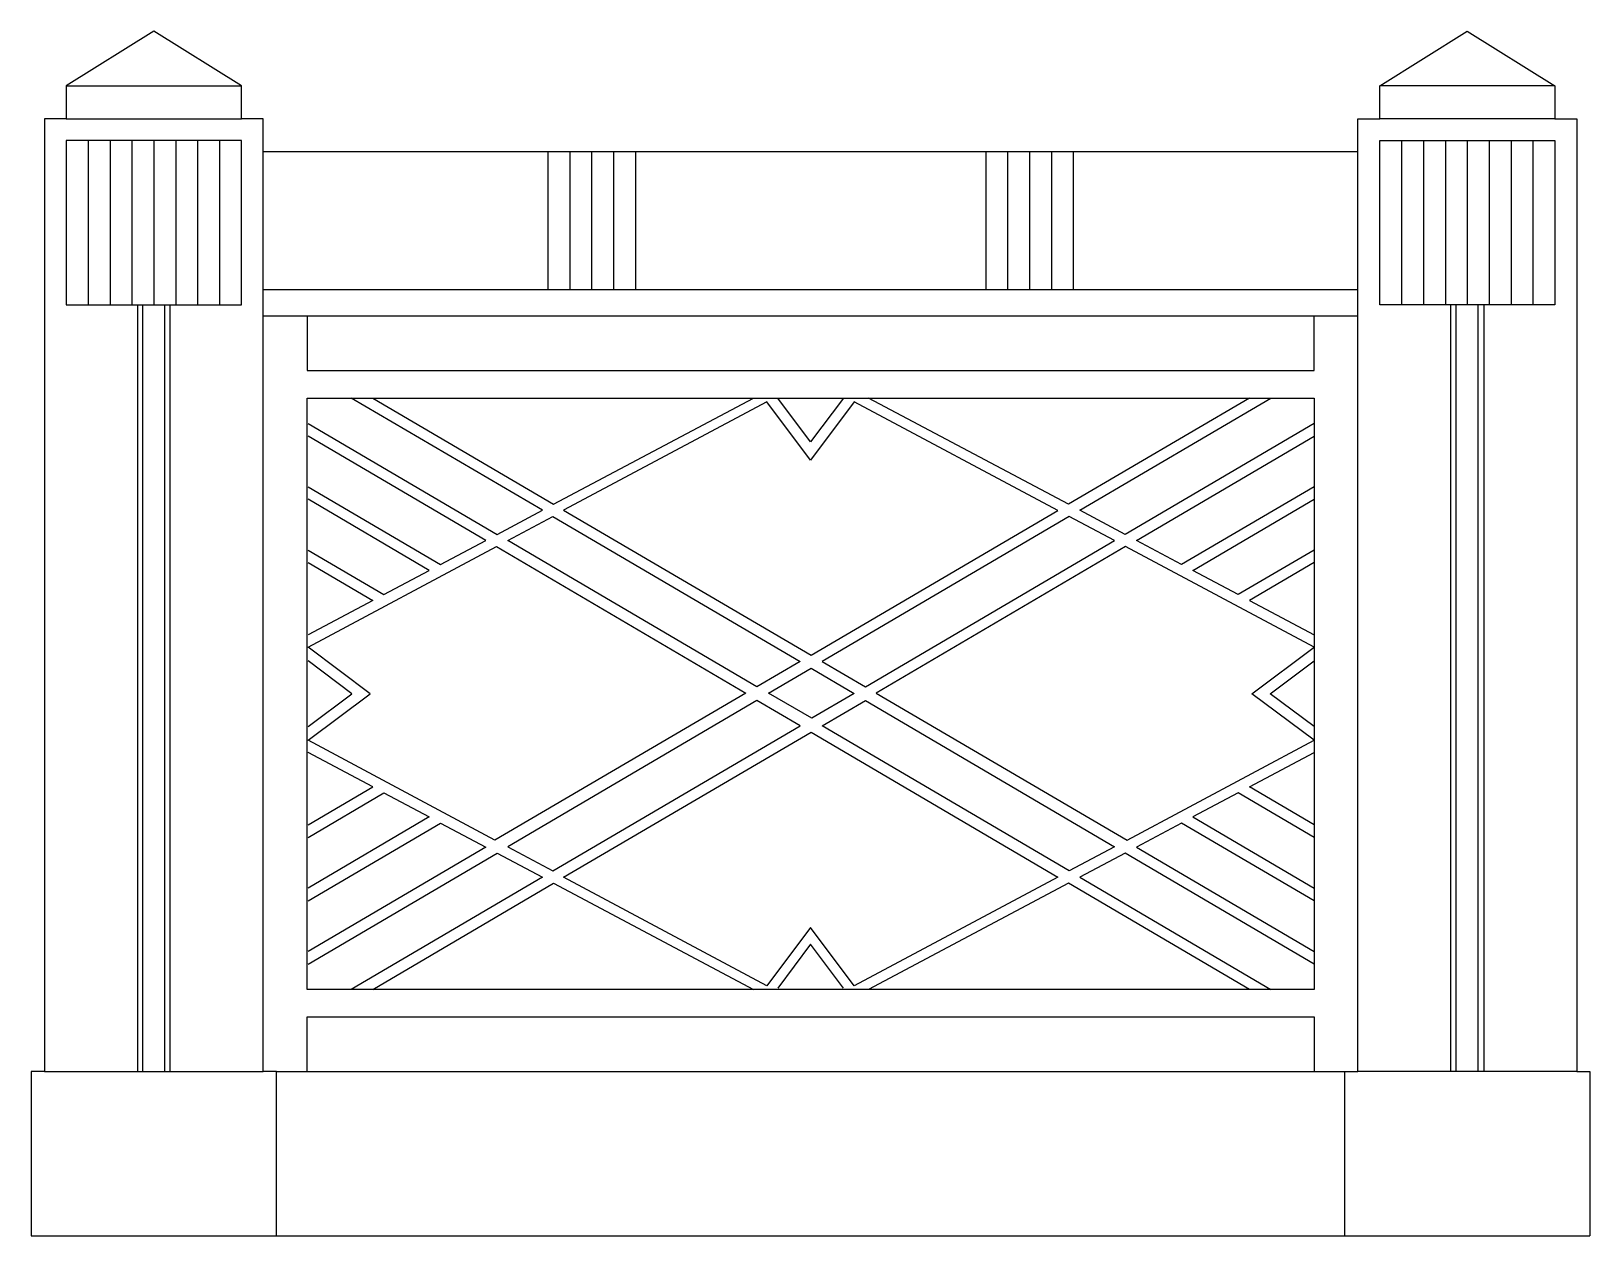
# Model space of a CAD drawing. Extents: x 200 to 1624, y 1848 to 2948.
import ezdxf

# ---------------------------------------------------------------- set-up
doc = ezdxf.new("R2010")
doc.units = 0
doc.header["$MEASUREMENT"] = 0
for name, color, linetype in [('2', 2, 'CONTINUOUS'), ('3', 3, 'CONTINUOUS'), ('4', 4, 'CONTINUOUS'), ('7', 7, 'CONTINUOUS')]:
    doc.layers.add(name, color=color, linetype=linetype)

msp = doc.modelspace()

# ---------------------------------------------------------------- linework, layer by layer
at = {"layer": '2'}
msp.add_line((200.3, 1847.8), (1624.3, 1847.8), dxfattribs=at)
at = {"layer": '3'}
for p, q in [((232.3, 2897.8), (392.3, 2897.8)), ((1592.3, 2897.8), (1432.3, 2897.8)), ((252.3, 2847.8), (252.3, 2697.8)), ((272.3, 2847.8), (272.3, 2697.8)), ((292.3, 2847.8), (292.3, 2697.8)), ((312.3, 2847.8), (312.3, 2697.8)), ((332.3, 2847.8), (332.3, 2697.8)), ((352.3, 2847.8), (352.3, 2697.8)), ((372.3, 2847.8), (372.3, 2697.8)), ((692.3, 2837.8), (692.3, 2711.8)), ((712.3, 2837.8), (712.3, 2711.8)), ((732.3, 2837.8), (732.3, 2711.8)), ((1092.3, 2837.8), (1092.3, 2711.8)), ((1112.3, 2837.8), (1112.3, 2711.8)), ((1132.3, 2837.8), (1132.3, 2711.8)), ((1452.3, 2847.8), (1452.3, 2697.8)), ((1472.3, 2847.8), (1472.3, 2697.8)), ((1492.3, 2847.8), (1492.3, 2697.8)), ((1512.3, 2847.8), (1512.3, 2697.8)), ((1532.3, 2847.8), (1532.3, 2697.8)), ((1552.3, 2847.8), (1552.3, 2697.8)), ((1572.3, 2847.8), (1572.3, 2697.8)), ((297.3, 2697.8), (327.3, 2697.8)), ((302.3, 1997.8), (302.3, 2697.8)), ((322.3, 1997.8), (322.3, 2697.8)), ((1527.3, 2697.8), (1497.3, 2697.8)), ((1502.3, 1997.8), (1502.3, 2697.8)), ((1522.3, 1997.8), (1522.3, 2697.8))]:
    msp.add_line(p, q, dxfattribs=at)
at = {"layer": '4'}
for p, q in [((412.3, 2837.8), (1412.3, 2837.8)), ((672.3, 2837.8), (672.3, 2711.8)), ((752.3, 2837.8), (752.3, 2711.8)), ((1072.3, 2837.8), (1072.3, 2711.8)), ((1152.3, 2837.8), (1152.3, 2711.8)), ((412.3, 2687.8), (1412.3, 2687.8)), ((212.3, 1997.8), (412.3, 1997.8)), ((424.3, 1997.8), (1400.3, 1997.8)), ((1612.3, 1997.8), (1412.3, 1997.8))]:
    msp.add_line(p, q, dxfattribs=at)
for points in [[(424.3, 1847.8), (424.3, 1997.8), (412.3, 1997.8), (412.3, 2867.8), (392.3, 2867.8), (392.3, 2897.8), (312.3, 2947.8), (232.3, 2897.8), (232.3, 2867.8), (212.3, 2867.8), (212.3, 1997.8), (200.3, 1997.8), (200.3, 1847.8)], [(1400.3, 1847.8), (1400.3, 1997.8), (1412.3, 1997.8), (1412.3, 2867.8), (1432.3, 2867.8), (1432.3, 2897.8), (1512.3, 2947.8), (1592.3, 2897.8), (1592.3, 2867.8), (1612.3, 2867.8), (1612.3, 1997.8), (1624.3, 1997.8), (1624.3, 1847.8)], [(452.3, 2687.8), (452.3, 2637.8), (1372.3, 2637.8), (1372.3, 2687.8)], [(452.3, 1997.8), (452.3, 2047.8), (1372.3, 2047.8), (1372.3, 1997.8)]]:
    msp.add_lwpolyline(points, dxfattribs=at)
msp.add_lwpolyline([(452.3, 2072.8), (452.3, 2612.8), (1372.3, 2612.8), (1372.3, 2072.8)], close=True, dxfattribs=at)
at = {"layer": '7'}
for p, q in [((232.3, 2867.8), (392.3, 2867.8)), ((1592.3, 2867.8), (1432.3, 2867.8)), ((412.3, 2711.8), (1412.3, 2711.8))]:
    msp.add_line(p, q, dxfattribs=at)
for points in [[(327.3, 1997.8), (327.3, 2697.8), (392.3, 2697.8), (392.3, 2847.8), (232.3, 2847.8), (232.3, 2697.8), (297.3, 2697.8), (297.3, 1997.8)], [(1497.3, 1997.8), (1497.3, 2697.8), (1432.3, 2697.8), (1432.3, 2847.8), (1592.3, 2847.8), (1592.3, 2697.8), (1527.3, 2697.8), (1527.3, 1997.8)], [(453.3, 2589.6), (626, 2488.3), (667.3, 2510.3), (492.7, 2612.8)], [(512.4, 2612.8), (677.6, 2515.8), (860.1, 2612.8)], [(942.3, 2612.8), (912.3, 2572.8), (882.3, 2612.8)], [(1313.2, 2612.8), (1147.9, 2515.8), (965.4, 2612.8)], [(1372.3, 2589.6), (1199.6, 2488.3), (1158.3, 2510.3), (1332.9, 2612.8)], [(453.3, 2531.8), (574.3, 2460.8), (615.6, 2482.8), (453.3, 2578.1)], [(1372.3, 2531.8), (1251.3, 2460.8), (1210, 2482.8), (1372.3, 2578.1)], [(453.3, 2474), (522.6, 2433.4), (563.9, 2455.3), (453.3, 2520.3)], [(1372.3, 2474), (1303, 2433.4), (1261.6, 2455.3), (1372.3, 2520.3)], [(453.3, 2462.5), (512.3, 2427.9), (453.3, 2396.5)], [(1372.3, 2462.5), (1313.3, 2427.9), (1372.3, 2396.5)], [(453.3, 2312.8), (493.3, 2342.8), (453.3, 2372.8)], [(1372.3, 2312.8), (1332.3, 2342.8), (1372.3, 2372.8)], [(453.3, 2223.1), (512.3, 2257.7), (453.3, 2289)], [(1372.3, 2223.1), (1313.3, 2257.7), (1372.3, 2289)], [(453.3, 2211.5), (522.6, 2252.2), (563.9, 2230.2), (453.3, 2165.2)], [(1372.3, 2211.5), (1303, 2252.2), (1261.6, 2230.2), (1372.3, 2165.2)], [(453.3, 2153.7), (574.3, 2224.7), (615.6, 2202.7), (453.3, 2107.4)], [(1372.3, 2153.7), (1251.3, 2224.7), (1210, 2202.7), (1372.3, 2107.4)], [(453.3, 2095.9), (626, 2197.2), (667.3, 2175.2), (492.7, 2072.8)], [(1372.3, 2095.9), (1199.6, 2197.2), (1158.3, 2175.2), (1332.9, 2072.8)], [(512.4, 2072.8), (677.6, 2169.7), (860.1, 2072.8)], [(1313.2, 2072.8), (1147.9, 2169.7), (965.4, 2072.8)], [(942.3, 2074), (912.3, 2114), (882.3, 2074)]]:
    msp.add_lwpolyline(points, dxfattribs=at)
for points in [[(913, 2377.9), (1138.3, 2510.1), (952.3, 2609.4), (912.3, 2556.1), (872.3, 2609.4), (686.6, 2510.3)], [(635.7, 2482.6), (676.9, 2504.6), (902.7, 2372.1), (863.2, 2349)], [(1189.9, 2482.6), (1148.6, 2504.6), (922.9, 2372.1), (962.4, 2349)], [(453.3, 2300.3), (510, 2342.8), (453.3, 2385.3), (625.4, 2477.1), (853.3, 2343.3), (624, 2209.1)], [(1372.3, 2300.3), (1315.6, 2342.8), (1372.3, 2385.3), (1200.2, 2477.1), (972.2, 2343.3), (1201.6, 2209.1)], [(873.9, 2343.4), (912.8, 2366.2), (952.2, 2343.1), (913.4, 2320.3)], [(635.7, 2202.9), (676.9, 2180.9), (902.7, 2313.4), (863.2, 2336.5)], [(1189.9, 2202.9), (1148.6, 2180.9), (922.9, 2313.4), (962.4, 2336.5)], [(913, 2307.6), (1138.3, 2175.4), (952.3, 2076.1), (912.3, 2129.4), (872.3, 2076.1), (686.6, 2175.2)]]:
    msp.add_lwpolyline(points, close=True, dxfattribs=at)

doc.saveas('drawing.dxf')
